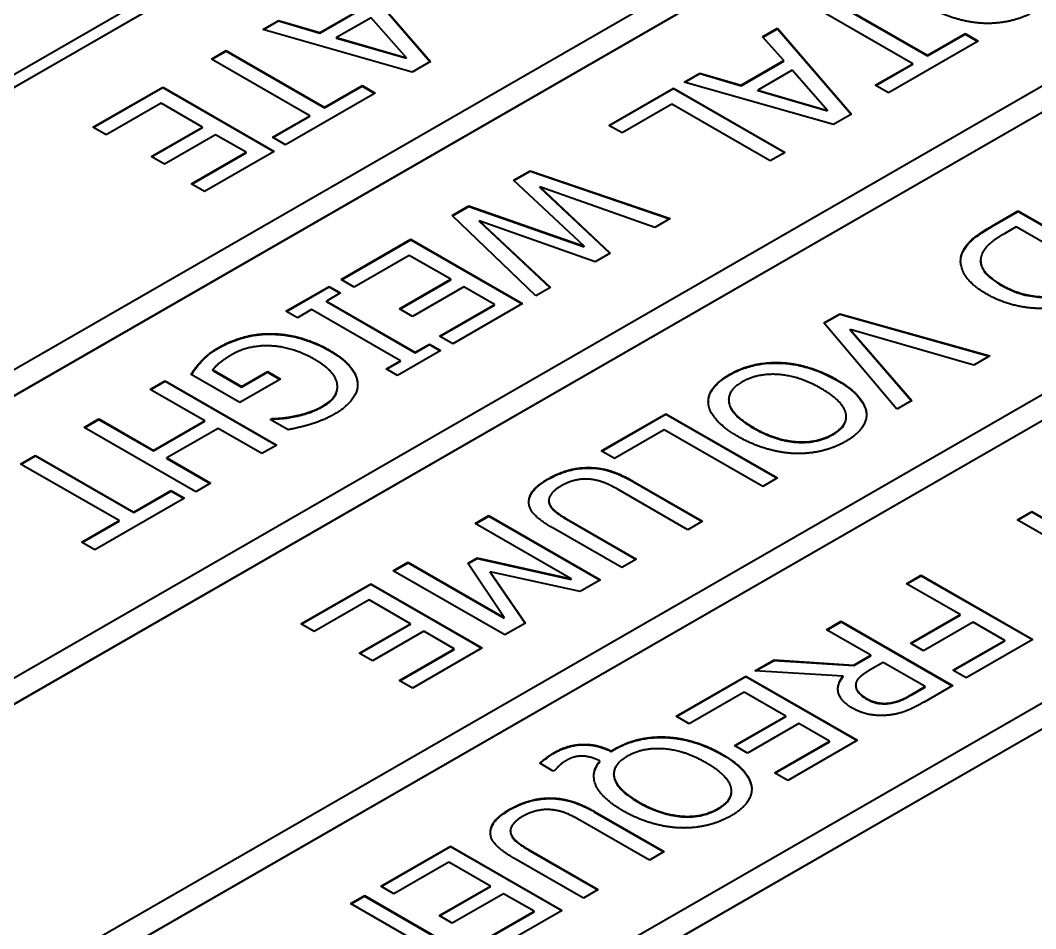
# Model space of a CAD drawing. Header units: millimetres. Extents: x 0 to 1682, y 0 to 1188.
# Drawn here: x 1448.85 to 1455.28, y 1066.37 to 1072.12 of the extents above; entities that cross this region are included whole.
import ezdxf

# ---------------------------------------------------------------- set-up
doc = ezdxf.new("R2010")
doc.units = ezdxf.units.MM
doc.header["$LTSCALE"] = 2
doc.layers.add('가시적인 것(ISO)', color=3, linetype='Continuous', lineweight=40)
doc.layers.add('가시적인 좁은 것(ISO)', color=3, linetype='Continuous', lineweight=35)

msp = doc.modelspace()

# ---------------------------------------------------------------- linework, layer by layer
at = {"layer": '가시적인 것(ISO)'}
for p, q in [((1441.139, 1067.3665), (1453.867, 1074.696)), ((1441.2805, 1067.3665), (1453.867, 1074.6145)), ((1453.867, 1074.6113), (1441.2833, 1067.3648)), ((1455.4226, 1073.7187), (1442.8361, 1066.4706)), ((1442.9775, 1066.3892), (1455.564, 1073.6373)), ((1455.564, 1073.634), (1442.9804, 1066.3876)), ((1457.1197, 1072.7414), (1444.5332, 1065.4934)), ((1444.6746, 1065.4119), (1457.2611, 1072.66)), ((1457.2611, 1072.6567), (1444.6774, 1065.4103)), ((1450.9757, 1072.407), (1451.4444, 1071.8626)), ((1450.9757, 1072.4038), (1451.4425, 1071.8615)), ((1453.9716, 1072.2618), (1454.595, 1071.9028)), ((1453.9716, 1072.2585), (1454.595, 1071.8995)), ((1450.7442, 1072.046), (1451.0141, 1072.2015)), ((1450.7442, 1072.0428), (1451.0141, 1072.1982)), ((1454.501, 1071.8486), (1453.8776, 1072.2077)), ((1451.0685, 1072.1404), (1450.8502, 1072.0147)), ((1451.2926, 1071.886), (1451.0685, 1072.1404)), ((1450.3832, 1072.0658), (1450.4823, 1072.1229)), ((1451.3287, 1071.7959), (1450.3832, 1072.0658)), ((1450.387, 1072.0647), (1450.4823, 1072.1196)), ((1450.4823, 1072.1229), (1450.7442, 1072.046)), ((1450.4823, 1072.1196), (1450.4823, 1072.1229)), ((1450.4823, 1072.1196), (1450.7442, 1072.0428)), ((1453.5498, 1072.0189), (1453.6449, 1072.0737)), ((1453.5517, 1072.0167), (1453.6449, 1072.0704)), ((1453.6449, 1072.0737), (1454.1137, 1071.5292)), ((1453.6449, 1072.0704), (1453.6449, 1072.0737)), ((1453.6449, 1072.0704), (1454.1118, 1071.5281)), ((1450.7442, 1072.0428), (1450.7442, 1072.046)), ((1450.8502, 1072.0114), (1450.8502, 1072.0147)), ((1450.8502, 1072.0147), (1451.2926, 1071.886)), ((1450.8502, 1072.0114), (1451.2926, 1071.8827)), ((1453.6833, 1071.8681), (1453.5498, 1072.0189)), ((1454.595, 1071.9028), (1454.8322, 1072.0394)), ((1454.595, 1071.8995), (1454.8322, 1072.0361)), ((1454.8322, 1072.0394), (1454.9159, 1071.9912)), ((1454.8322, 1072.0361), (1454.8322, 1072.0394)), ((1454.8322, 1072.0361), (1454.9131, 1071.9896)), ((1454.9159, 1071.9912), (1454.3475, 1071.6638)), ((1450.0571, 1071.8781), (1450.1511, 1071.9322)), ((1450.6806, 1071.5191), (1450.0571, 1071.8781)), ((1450.06, 1071.8764), (1450.1511, 1071.9289)), ((1450.1511, 1071.9322), (1450.7746, 1071.5732)), ((1450.1511, 1071.9289), (1450.1511, 1071.9322)), ((1450.1511, 1071.9289), (1450.7746, 1071.5699)), ((1451.2926, 1071.8827), (1451.2926, 1071.886)), ((1454.595, 1071.8995), (1454.595, 1071.9028)), ((1451.4444, 1071.8626), (1451.3287, 1071.7959)), ((1453.4134, 1071.7127), (1453.6833, 1071.8681)), ((1453.4134, 1071.7094), (1453.6833, 1071.8648)), ((1453.7378, 1071.8071), (1453.5194, 1071.6813)), ((1453.6833, 1071.8648), (1453.6833, 1071.8681)), ((1453.9618, 1071.5526), (1453.7378, 1071.8071)), ((1454.2638, 1071.712), (1454.501, 1071.8486)), ((1454.2666, 1071.7104), (1454.501, 1071.8454)), ((1454.501, 1071.8454), (1454.501, 1071.8486)), ((1458.8167, 1071.7642), (1446.2302, 1064.5161)), ((1453.0524, 1071.7325), (1453.1516, 1071.7896)), ((1453.0562, 1071.7314), (1453.1516, 1071.7863)), ((1453.1516, 1071.7896), (1453.4134, 1071.7127)), ((1453.1516, 1071.7863), (1453.1516, 1071.7896)), ((1453.1516, 1071.7863), (1453.4134, 1071.7094)), ((1446.3716, 1064.4347), (1458.9581, 1071.6827)), ((1458.9581, 1071.6795), (1446.3745, 1064.433)), ((1449.3059, 1071.4455), (1449.7483, 1071.7002)), ((1449.3087, 1071.4438), (1449.7483, 1071.6969)), ((1449.7483, 1071.7002), (1450.4554, 1071.293)), ((1449.7483, 1071.6969), (1449.7483, 1071.7002)), ((1449.7483, 1071.6969), (1450.4525, 1071.2914)), ((1450.7746, 1071.5732), (1451.0118, 1071.7098)), ((1450.7746, 1071.5699), (1451.0118, 1071.7065)), ((1451.0118, 1071.7098), (1451.0954, 1071.6616)), ((1451.0118, 1071.7065), (1451.0118, 1071.7098)), ((1451.0118, 1071.7065), (1451.0926, 1071.66)), ((1452.5757, 1071.4579), (1452.9854, 1071.6939)), ((1452.5785, 1071.4563), (1452.9854, 1071.6906)), ((1452.9854, 1071.6939), (1453.6925, 1071.2867)), ((1452.9854, 1071.6906), (1452.9854, 1071.6939)), ((1452.9854, 1071.6906), (1453.6897, 1071.285)), ((1453.9979, 1071.4626), (1453.0524, 1071.7325)), ((1453.4134, 1071.7094), (1453.4134, 1071.7127)), ((1453.5194, 1071.6781), (1453.5194, 1071.6813)), ((1453.5194, 1071.6813), (1453.9618, 1071.5526)), ((1453.5194, 1071.6781), (1453.9618, 1071.5494)), ((1454.3475, 1071.6638), (1454.2638, 1071.712)), ((1451.0954, 1071.6616), (1450.527, 1071.3343)), ((1449.738, 1071.5979), (1449.3896, 1071.3973)), ((1450.0004, 1071.4468), (1449.738, 1071.5979)), ((1450.7746, 1071.5699), (1450.7746, 1071.5732)), ((1452.9751, 1071.5916), (1452.6593, 1071.4098)), ((1453.5985, 1071.2326), (1452.9751, 1071.5916)), ((1453.9618, 1071.5494), (1453.9618, 1071.5526)), ((1450.4434, 1071.3824), (1450.6806, 1071.5191)), ((1450.4462, 1071.3808), (1450.6806, 1071.5158)), ((1450.6806, 1071.5158), (1450.6806, 1071.5191)), ((1454.1137, 1071.5292), (1453.9979, 1071.4626)), ((1449.3896, 1071.3973), (1449.3059, 1071.4455)), ((1449.6755, 1071.2597), (1450.0004, 1071.4468)), ((1449.6783, 1071.2581), (1450.0004, 1071.4435)), ((1450.0004, 1071.4435), (1450.0004, 1071.4468)), ((1452.6593, 1071.4098), (1452.5757, 1071.4579)), ((1450.0841, 1071.3986), (1449.7592, 1071.2115)), ((1450.2778, 1071.2871), (1450.0841, 1071.3986)), ((1450.527, 1071.3343), (1450.4434, 1071.3824)), ((1450.4554, 1071.293), (1450.013, 1071.0383)), ((1449.7592, 1071.2115), (1449.6755, 1071.2597)), ((1449.9294, 1071.0864), (1450.2778, 1071.2871)), ((1449.9322, 1071.0848), (1450.2778, 1071.2838)), ((1450.2778, 1071.2838), (1450.2778, 1071.2871)), ((1453.6925, 1071.2867), (1453.5985, 1071.2326)), ((1451.9723, 1071.1105), (1452.0766, 1071.1705)), ((1451.9744, 1071.1084), (1452.0766, 1071.1673)), ((1452.0766, 1071.1705), (1452.9642, 1070.8673)), ((1452.0766, 1071.1673), (1452.0766, 1071.1705)), ((1452.0766, 1071.1673), (1452.9606, 1070.8652)), ((1452.4192, 1070.6921), (1451.9723, 1071.1105)), ((1450.013, 1071.0383), (1449.9294, 1071.0864)), ((1452.8673, 1070.8115), (1452.139, 1071.0672)), ((1452.139, 1071.0672), (1452.5843, 1070.6485)), ((1452.139, 1071.064), (1452.139, 1071.0672)), ((1452.139, 1071.064), (1452.5821, 1070.6473)), ((1451.5832, 1070.8864), (1451.6886, 1070.9471)), ((1451.5853, 1070.8844), (1451.6886, 1070.9439)), ((1451.6886, 1070.9471), (1452.4192, 1070.6921)), ((1451.6886, 1070.9439), (1451.6886, 1070.9471)), ((1451.6886, 1070.9439), (1452.4192, 1070.6888)), ((1455.0064, 1070.8217), (1455.1692, 1070.9155)), ((1455.0064, 1070.8185), (1455.1692, 1070.9122)), ((1455.1692, 1070.9155), (1455.8763, 1070.5083)), ((1455.1692, 1070.9122), (1455.1692, 1070.9155)), ((1455.1692, 1070.9122), (1455.8734, 1070.5066)), ((1452.1127, 1070.3769), (1451.5832, 1070.8864)), ((1452.4886, 1070.5934), (1451.7534, 1070.8531)), ((1451.7534, 1070.8531), (1452.2049, 1070.4301)), ((1451.7534, 1070.8498), (1451.7534, 1070.8531)), ((1451.7534, 1070.8498), (1452.2028, 1070.4288)), ((1452.9642, 1070.8673), (1452.8673, 1070.8115)), ((1460.5138, 1070.7869), (1447.9273, 1063.5388)), ((1455.1566, 1070.8145), (1455.0849, 1070.7732)), ((1455.7009, 1070.501), (1455.1566, 1070.8145)), ((1450.879, 1070.4809), (1451.3213, 1070.7356)), ((1450.8818, 1070.4792), (1451.3213, 1070.7323)), ((1451.3213, 1070.7356), (1452.0284, 1070.3284)), ((1451.3213, 1070.7323), (1451.3213, 1070.7356)), ((1451.3213, 1070.7323), (1452.0256, 1070.3268)), ((1448.0687, 1063.4574), (1460.6552, 1070.7055)), ((1460.6552, 1070.7022), (1448.0715, 1063.4557)), ((1452.4192, 1070.6888), (1452.4192, 1070.6921)), ((1452.5843, 1070.6485), (1452.4886, 1070.5934)), ((1451.311, 1070.6333), (1450.9626, 1070.4327)), ((1451.5735, 1070.4822), (1451.311, 1070.6333)), ((1454.8127, 1070.6416), (1454.8127, 1070.6449)), ((1454.931, 1070.5977), (1454.931, 1070.601)), ((1450.9626, 1070.4327), (1450.879, 1070.4809)), ((1451.2486, 1070.2951), (1451.5735, 1070.4822)), ((1451.2514, 1070.2935), (1451.5735, 1070.4789)), ((1451.5735, 1070.4789), (1451.5735, 1070.4822)), ((1450.5294, 1070.2796), (1450.8033, 1070.4373)), ((1450.5323, 1070.2779), (1450.8033, 1070.434)), ((1450.8755, 1070.3957), (1450.7856, 1070.3439)), ((1450.8033, 1070.4373), (1450.8755, 1070.3957)), ((1450.8033, 1070.434), (1450.8033, 1070.4373)), ((1450.8033, 1070.434), (1450.8727, 1070.3941)), ((1451.6571, 1070.434), (1451.3322, 1070.2469)), ((1451.8508, 1070.3225), (1451.6571, 1070.434)), ((1452.2049, 1070.4301), (1452.1127, 1070.3769)), ((1450.7856, 1070.3439), (1451.3483, 1070.0199)), ((1450.7856, 1070.3407), (1450.7856, 1070.3439)), ((1450.7856, 1070.3407), (1451.3483, 1070.0166)), ((1452.0284, 1070.3284), (1451.5861, 1070.0737)), ((1450.6016, 1070.238), (1450.5294, 1070.2796)), ((1450.6916, 1070.2898), (1450.6016, 1070.238)), ((1451.2543, 1069.9658), (1450.6916, 1070.2898)), ((1451.3322, 1070.2469), (1451.2486, 1070.2951)), ((1451.5024, 1070.1219), (1451.8508, 1070.3225)), ((1451.5052, 1070.1202), (1451.8508, 1070.3192)), ((1451.8508, 1070.3192), (1451.8508, 1070.3225)), ((1453.9366, 1070.2057), (1454.038, 1070.2641)), ((1454.038, 1070.2641), (1454.9887, 1069.9971)), ((1454.038, 1070.2608), (1454.038, 1070.2641)), ((1454.4002, 1069.6582), (1453.9366, 1070.2057)), ((1453.9385, 1070.2035), (1454.038, 1070.2608)), ((1454.038, 1070.2608), (1454.9848, 1069.9949)), ((1454.8878, 1069.939), (1454.1045, 1070.1644)), ((1454.1045, 1070.1644), (1454.4959, 1069.7133)), ((1454.1045, 1070.1611), (1454.1045, 1070.1644)), ((1454.1045, 1070.1611), (1454.494, 1069.7122)), ((1451.3483, 1070.0199), (1451.4382, 1070.0717)), ((1451.3483, 1070.0166), (1451.4382, 1070.0684)), ((1451.4382, 1070.0717), (1451.5104, 1070.0301)), ((1451.4382, 1070.0684), (1451.4382, 1070.0717)), ((1451.4382, 1070.0684), (1451.5076, 1070.0285)), ((1451.5861, 1070.0737), (1451.5024, 1070.1219)), ((1451.5104, 1070.0301), (1451.2365, 1069.8724)), ((1451.3483, 1070.0166), (1451.3483, 1070.0199)), ((1451.1643, 1069.914), (1451.2543, 1069.9658)), ((1451.1672, 1069.9123), (1451.2543, 1069.9625)), ((1451.2543, 1069.9625), (1451.2543, 1069.9658)), ((1454.9887, 1069.9971), (1454.8878, 1069.939)), ((1450.2378, 1069.7018), (1449.9289, 1069.8796)), ((1450.0653, 1069.908), (1450.2481, 1069.8028)), ((1450.0653, 1069.9048), (1450.0653, 1069.908)), ((1450.0653, 1069.9048), (1450.2481, 1069.7995)), ((1450.2481, 1069.8028), (1450.412, 1069.8971)), ((1450.2481, 1069.7995), (1450.412, 1069.8939)), ((1450.412, 1069.8971), (1450.4945, 1069.8496)), ((1450.412, 1069.8939), (1450.412, 1069.8971)), ((1450.412, 1069.8939), (1450.4916, 1069.848)), ((1451.2365, 1069.8724), (1451.1643, 1069.914)), ((1449.6699, 1069.7846), (1449.7639, 1069.8387)), ((1449.6727, 1069.783), (1449.7639, 1069.8355)), ((1449.7639, 1069.8387), (1450.471, 1069.4315)), ((1449.7639, 1069.8355), (1449.7639, 1069.8387)), ((1449.7639, 1069.8355), (1450.4681, 1069.4299)), ((1450.4945, 1069.8496), (1450.2378, 1069.7018)), ((1450.016, 1069.5853), (1449.6699, 1069.7846)), ((1450.2481, 1069.7995), (1450.2481, 1069.8028)), ((1450.8554, 1069.7975), (1450.8554, 1069.8008)), ((1453.3347, 1069.7161), (1453.3347, 1069.7193)), ((1454.4959, 1069.7133), (1454.4002, 1069.6582)), ((1452.5275, 1069.3942), (1452.9373, 1069.6302)), ((1452.5304, 1069.3926), (1452.9373, 1069.6269)), ((1452.9373, 1069.6302), (1453.6444, 1069.223)), ((1452.9373, 1069.6269), (1452.9373, 1069.6302)), ((1452.9373, 1069.6269), (1453.6415, 1069.2213)), ((1454.2071, 1069.6368), (1454.2071, 1069.6401)), ((1449.2504, 1069.5431), (1449.3444, 1069.5972)), ((1449.2533, 1069.5414), (1449.3444, 1069.5939)), ((1449.3444, 1069.5972), (1449.6905, 1069.3979)), ((1449.3444, 1069.5939), (1449.3444, 1069.5972)), ((1449.3444, 1069.5939), (1449.6905, 1069.3946)), ((1449.6905, 1069.3979), (1450.016, 1069.5853)), ((1449.6905, 1069.3946), (1450.016, 1069.582)), ((1450.016, 1069.582), (1450.016, 1069.5853)), ((1450.4303, 1069.5942), (1450.4383, 1069.5988)), ((1450.5437, 1069.5289), (1450.4303, 1069.5942)), ((1450.4331, 1069.5926), (1450.4383, 1069.5956)), ((1450.4383, 1069.5956), (1450.4383, 1069.5988)), ((1450.5873, 1069.6127), (1450.5873, 1069.616)), ((1454.0795, 1069.6077), (1454.0795, 1069.611)), ((1449.9575, 1069.1359), (1449.2504, 1069.5431)), ((1450.0997, 1069.5371), (1449.7742, 1069.3497)), ((1450.377, 1069.3774), (1450.0997, 1069.5371)), ((1452.9269, 1069.5279), (1452.6112, 1069.3461)), ((1453.5504, 1069.1689), (1452.9269, 1069.5279)), ((1450.471, 1069.4315), (1450.377, 1069.3774)), ((1448.8482, 1069.3114), (1448.9422, 1069.3655)), ((1448.851, 1069.3098), (1448.9422, 1069.3623)), ((1448.9422, 1069.3655), (1449.5656, 1069.0065)), ((1448.9422, 1069.3623), (1448.9422, 1069.3655)), ((1448.9422, 1069.3623), (1449.5656, 1069.0032)), ((1449.6905, 1069.3946), (1449.6905, 1069.3979)), ((1452.6112, 1069.3461), (1452.5275, 1069.3942)), ((1449.4716, 1068.9524), (1448.8482, 1069.3114)), ((1449.7742, 1069.3497), (1450.0515, 1069.19)), ((1449.7742, 1069.3464), (1449.7742, 1069.3497)), ((1449.7742, 1069.3464), (1450.0487, 1069.1884)), ((1450.0515, 1069.19), (1449.9575, 1069.1359)), ((1452.7281, 1069.2035), (1453.1693, 1068.9494)), ((1452.7281, 1069.2002), (1453.1665, 1068.9478)), ((1453.6444, 1069.223), (1453.5504, 1069.1689)), ((1449.5656, 1069.0065), (1449.8028, 1069.1431)), ((1449.5656, 1069.0032), (1449.8028, 1069.1399)), ((1449.8028, 1069.1431), (1449.8865, 1069.095)), ((1449.8028, 1069.1399), (1449.8028, 1069.1431)), ((1449.8028, 1069.1399), (1449.8837, 1069.0933)), ((1453.0753, 1068.8953), (1452.6341, 1069.1494)), ((1449.8865, 1069.095), (1449.3181, 1068.7676)), ((1452.1948, 1069.0775), (1452.1948, 1069.0808)), ((1449.5656, 1069.0032), (1449.5656, 1069.0065)), ((1451.7282, 1068.9339), (1451.8159, 1068.9844)), ((1451.731, 1068.9323), (1451.8159, 1068.9811)), ((1451.8159, 1068.9844), (1452.523, 1068.5772)), ((1451.8159, 1068.9811), (1451.8159, 1068.9844)), ((1451.8159, 1068.9811), (1452.5201, 1068.5756)), ((1455.1626, 1068.9572), (1455.2566, 1069.0113)), ((1455.1655, 1068.9555), (1455.2566, 1069.008)), ((1455.2566, 1069.0113), (1455.5597, 1068.8367)), ((1455.2566, 1069.008), (1455.2566, 1069.0113)), ((1455.2566, 1069.008), (1455.5597, 1068.8334)), ((1449.2344, 1068.8158), (1449.4716, 1068.9524)), ((1449.2372, 1068.8142), (1449.4716, 1068.9491)), ((1449.4716, 1068.9491), (1449.4716, 1068.9524)), ((1452.3373, 1068.5832), (1451.7282, 1068.9339)), ((1452.3081, 1068.9643), (1452.7516, 1068.7089)), ((1452.3081, 1068.961), (1452.7488, 1068.7072)), ((1453.1693, 1068.9494), (1453.0753, 1068.8953)), ((1455.4755, 1068.777), (1455.1626, 1068.9572)), ((1452.6576, 1068.6548), (1452.2164, 1068.9088)), ((1449.3181, 1068.7676), (1449.2344, 1068.8158)), ((1451.2096, 1068.6353), (1451.3036, 1068.6894)), ((1451.2124, 1068.6337), (1451.3036, 1068.6861)), ((1451.3036, 1068.6894), (1451.9127, 1068.3386)), ((1451.3036, 1068.6861), (1451.3036, 1068.6894)), ((1451.3036, 1068.6861), (1451.9127, 1068.3354)), ((1451.6829, 1068.6835), (1451.7402, 1068.7165)), ((1451.9127, 1068.3386), (1451.6829, 1068.6835)), ((1451.6845, 1068.6811), (1451.7402, 1068.7132)), ((1451.7402, 1068.7165), (1452.3373, 1068.5832)), ((1451.7402, 1068.7132), (1451.7402, 1068.7165)), ((1451.7402, 1068.7132), (1452.3373, 1068.5799)), ((1452.7516, 1068.7089), (1452.6576, 1068.6548)), ((1451.9167, 1068.2281), (1451.2096, 1068.6353)), ((1452.3946, 1068.5033), (1451.8244, 1068.6284)), ((1451.8244, 1068.6284), (1452.0474, 1068.3033)), ((1451.8244, 1068.6251), (1451.8244, 1068.6284)), ((1451.8244, 1068.6251), (1452.0457, 1068.3024)), ((1454.4607, 1068.5529), (1454.5547, 1068.607)), ((1454.4635, 1068.5513), (1454.5547, 1068.6038)), ((1454.5547, 1068.607), (1455.2618, 1068.1998)), ((1454.5547, 1068.6038), (1454.5547, 1068.607)), ((1454.5547, 1068.6038), (1455.2589, 1068.1982)), ((1450.624, 1068.298), (1451.0663, 1068.5528)), ((1450.6268, 1068.2964), (1451.0663, 1068.5495)), ((1451.0663, 1068.5528), (1451.7734, 1068.1456)), ((1451.0663, 1068.5495), (1451.0663, 1068.5528)), ((1451.0663, 1068.5495), (1451.7706, 1068.144)), ((1452.3373, 1068.5799), (1452.3373, 1068.5832)), ((1452.523, 1068.5772), (1452.3946, 1068.5033)), ((1454.8011, 1068.3569), (1454.4607, 1068.5529)), ((1451.056, 1068.4505), (1450.7076, 1068.2499)), ((1451.3185, 1068.2994), (1451.056, 1068.4505)), ((1451.9127, 1068.3354), (1451.9127, 1068.3386)), ((1454.4859, 1068.1754), (1454.8011, 1068.3569)), ((1454.4887, 1068.1738), (1454.8011, 1068.3536)), ((1454.8011, 1068.3536), (1454.8011, 1068.3569)), ((1450.7076, 1068.2499), (1450.624, 1068.298)), ((1450.9936, 1068.1123), (1451.3185, 1068.2994)), ((1450.9964, 1068.1106), (1451.3185, 1068.2961)), ((1451.3185, 1068.2961), (1451.3185, 1068.2994)), ((1452.0474, 1068.3033), (1451.9167, 1068.2281)), ((1453.9536, 1068.2609), (1454.0475, 1068.315)), ((1453.9564, 1068.2593), (1454.0475, 1068.3117)), ((1454.0475, 1068.315), (1454.7546, 1067.9078)), ((1454.0475, 1068.3117), (1454.0475, 1068.315)), ((1454.0475, 1068.3117), (1454.7518, 1067.9062)), ((1454.8847, 1068.3087), (1454.5696, 1068.1273)), ((1455.0841, 1068.1939), (1454.8847, 1068.3087)), ((1451.4021, 1068.2512), (1451.0772, 1068.0641)), ((1451.5958, 1068.1397), (1451.4021, 1068.2512)), ((1454.2349, 1068.0989), (1453.9536, 1068.2609)), ((1451.2474, 1067.939), (1451.5958, 1068.1397)), ((1451.7734, 1068.1456), (1451.3311, 1067.8909)), ((1451.5958, 1068.1364), (1451.5958, 1068.1397)), ((1454.5696, 1068.1273), (1454.4859, 1068.1754)), ((1454.7552, 1068.0045), (1455.0841, 1068.1939)), ((1454.7581, 1068.0029), (1455.0841, 1068.1906)), ((1455.2618, 1068.1998), (1454.8389, 1067.9563)), ((1455.0841, 1068.1906), (1455.0841, 1068.1939)), ((1451.0772, 1068.0641), (1450.9936, 1068.1123)), ((1451.2503, 1067.9374), (1451.5958, 1068.1364)), ((1454.1272, 1068.0368), (1454.2349, 1068.0989)), ((1454.1272, 1068.0336), (1454.2349, 1068.0956)), ((1454.2349, 1068.0956), (1454.2349, 1068.0989)), ((1453.5003, 1067.9999), (1453.6224, 1068.0702)), ((1453.5055, 1067.9996), (1453.6224, 1068.0669)), ((1453.6224, 1068.0702), (1454.1272, 1068.0368)), ((1453.6224, 1068.0669), (1453.6224, 1068.0702)), ((1453.6224, 1068.0669), (1454.1272, 1068.0336)), ((1454.1272, 1068.0336), (1454.1272, 1068.0368)), ((1454.3134, 1068.0537), (1454.2309, 1068.0061)), ((1454.5793, 1067.9006), (1454.3134, 1068.0537)), ((1453.0018, 1067.7128), (1453.4441, 1067.9675)), ((1453.0046, 1067.7112), (1453.4441, 1067.9643)), ((1453.4441, 1067.9675), (1454.1513, 1067.5603)), ((1453.4441, 1067.9643), (1453.4441, 1067.9675)), ((1453.4441, 1067.9643), (1454.1484, 1067.5587)), ((1454.0596, 1067.9675), (1453.5003, 1067.9999)), ((1454.0596, 1067.9643), (1454.0596, 1067.9675)), ((1454.8389, 1067.9563), (1454.7552, 1068.0045)), ((1451.3311, 1067.8909), (1451.2474, 1067.939)), ((1454.1397, 1067.9054), (1454.1397, 1067.9087)), ((1454.4859, 1067.8468), (1454.5793, 1067.9006)), ((1454.4859, 1067.8435), (1454.5793, 1067.8973)), ((1454.7546, 1067.9078), (1454.5724, 1067.8029)), ((1454.5793, 1067.8973), (1454.5793, 1067.9006)), ((1453.4338, 1067.8652), (1453.0854, 1067.6646)), ((1453.6963, 1067.7141), (1453.4338, 1067.8652)), ((1453.0854, 1067.6646), (1453.0018, 1067.7128)), ((1453.3714, 1067.527), (1453.6963, 1067.7141)), ((1453.3742, 1067.5254), (1453.6963, 1067.7108)), ((1453.6963, 1067.7108), (1453.6963, 1067.7141)), ((1453.7799, 1067.6659), (1453.455, 1067.4788)), ((1453.9736, 1067.5544), (1453.7799, 1067.6659)), ((1454.1513, 1067.5603), (1453.7089, 1067.3056)), ((1452.5898, 1067.4927), (1452.6115, 1067.5052)), ((1452.5898, 1067.4894), (1452.6115, 1067.502)), ((1453.455, 1067.4788), (1453.3714, 1067.527)), ((1453.6252, 1067.3538), (1453.9736, 1067.5544)), ((1453.6281, 1067.3521), (1453.9736, 1067.5511)), ((1453.9736, 1067.5511), (1453.9736, 1067.5544)), ((1452.5898, 1067.4894), (1452.5898, 1067.4927)), ((1452.2236, 1067.3657), (1452.1382, 1067.4148)), ((1452.2362, 1067.3729), (1452.2236, 1067.3657)), ((1452.5193, 1067.4257), (1452.5193, 1067.429)), ((1452.607, 1067.3438), (1452.607, 1067.3471)), ((1453.7089, 1067.3056), (1453.6252, 1067.3538)), ((1453.3527, 1067.2346), (1453.3527, 1067.2379)), ((1452.4849, 1067.1089), (1452.9261, 1066.8548)), ((1452.8322, 1066.8007), (1452.3909, 1067.0548)), ((1452.4849, 1067.1057), (1452.9233, 1066.8532)), ((1451.9516, 1066.9829), (1451.9516, 1066.9862)), ((1451.1303, 1066.6351), (1451.5727, 1066.8898)), ((1451.1331, 1066.6334), (1451.5727, 1066.8866)), ((1451.5727, 1066.8898), (1452.2798, 1066.4826)), ((1451.5727, 1066.8866), (1451.5727, 1066.8898)), ((1451.5727, 1066.8866), (1452.2769, 1066.481)), ((1452.0649, 1066.8697), (1452.5084, 1066.6143)), ((1452.0649, 1066.8664), (1452.5056, 1066.6127)), ((1452.9261, 1066.8548), (1452.8322, 1066.8007)), ((1451.5623, 1066.7875), (1451.214, 1066.5869)), ((1451.8248, 1066.6364), (1451.5623, 1066.7875)), ((1452.4144, 1066.5602), (1451.9732, 1066.8143)), ((1451.214, 1066.5869), (1451.1303, 1066.6351)), ((1451.4999, 1066.4493), (1451.8248, 1066.6364)), ((1451.5027, 1066.4477), (1451.8248, 1066.6331)), ((1451.8248, 1066.6331), (1451.8248, 1066.6364)), ((1452.5084, 1066.6143), (1452.4144, 1066.5602)), ((1450.9395, 1066.5252), (1451.0271, 1066.5757)), ((1450.9423, 1066.5236), (1451.0271, 1066.5724)), ((1451.0271, 1066.5757), (1451.7343, 1066.1685)), ((1451.0271, 1066.5724), (1451.0271, 1066.5757)), ((1451.0271, 1066.5724), (1451.7314, 1066.1669)), ((1451.9085, 1066.5882), (1451.5835, 1066.4011)), ((1452.1021, 1066.4767), (1451.9085, 1066.5882)), ((1451.5492, 1066.1741), (1450.9395, 1066.5252)), ((1451.7537, 1066.2761), (1452.1021, 1066.4767)), ((1451.7566, 1066.2744), (1452.1021, 1066.4734)), ((1452.2798, 1066.4826), (1451.8374, 1066.2279)), ((1452.1021, 1066.4734), (1452.1021, 1066.4767)), ((1451.5835, 1066.4011), (1451.4999, 1066.4493))]:
    msp.add_line(p, q, dxfattribs=at)
for points, degree in [([(1454.9508, 1072.1044), (1454.8637, 1072.1083), (1454.6815, 1072.1618), (1454.5933, 1072.2126)], 2), ([(1455.2746, 1072.1806), (1455.2024, 1072.139), (1455.0362, 1072.1014), (1454.9508, 1072.1044)], 2), ([(1454.8127, 1070.6449), (1454.8328, 1070.6954), (1454.9205, 1070.7722), (1455.0064, 1070.8217)], 2), ([(1455.0849, 1070.7732), (1455.0225, 1070.7373), (1454.948, 1070.6713), (1454.9365, 1070.6337)], 2), ([(1454.9646, 1070.3911), (1454.8678, 1070.4469), (1454.7904, 1070.5818), (1454.8127, 1070.6449)], 2), ([(1454.8046, 1070.5965), (1454.8048, 1070.6115), (1454.8074, 1070.6266), (1454.8127, 1070.6416)], 3), ([(1454.9365, 1070.6337), (1454.9205, 1070.5861), (1454.9812, 1070.4944), (1455.0637, 1070.4469)], 2), ([(1455.4058, 1070.302), (1455.2924, 1070.2888), (1455.0677, 1070.3317), (1454.9646, 1070.3911)], 2), ([(1455.0637, 1070.4469), (1455.1451, 1070.4), (1455.3141, 1070.3647), (1455.4001, 1070.3766)], 2), ([(1450.1031, 1070.0499), (1450.1782, 1070.0931), (1450.3483, 1070.1384), (1450.4395, 1070.1374)], 2), ([(1450.4395, 1070.1374), (1450.5311, 1070.136), (1450.7174, 1070.0836), (1450.8073, 1070.0318)], 2), ([(1449.9931, 1069.9628), (1450.0177, 1069.9889), (1450.0636, 1070.0271), (1450.1031, 1070.0499)], 2), ([(1450.1879, 1070.005), (1450.1484, 1069.9823), (1450.0807, 1069.9301), (1450.0653, 1069.908)], 2), ([(1450.4332, 1070.0598), (1450.3661, 1070.0634), (1450.2418, 1070.0361), (1450.1879, 1070.005)], 2), ([(1450.7122, 1069.9737), (1450.6412, 1070.0146), (1450.5013, 1070.0568), (1450.4332, 1070.0598)], 2), ([(1450.8073, 1070.0318), (1450.8927, 1069.9826), (1450.9798, 1069.877), (1450.9833, 1069.8235)], 2), ([(1449.9289, 1069.8796), (1449.9386, 1069.8945), (1449.9747, 1069.9437), (1449.9931, 1069.9628)], 2), ([(1450.7655, 1069.6803), (1450.8675, 1069.7391), (1450.84, 1069.9001), (1450.7122, 1069.9737)], 2), ([(1453.3384, 1069.8783), (1453.41, 1069.9196), (1453.5733, 1069.9575), (1453.6627, 1069.9542)], 2), ([(1453.6627, 1069.9542), (1453.7504, 1069.9506), (1453.932, 1069.8961), (1454.0191, 1069.846)], 2), ([(1453.2066, 1069.6916), (1453.2008, 1069.745), (1453.269, 1069.8384), (1453.3384, 1069.8783)], 2), ([(1453.9211, 1069.7896), (1453.7819, 1069.8697), (1453.5171, 1069.8876), (1453.4192, 1069.8311)], 2), ([(1450.9833, 1069.8235), (1450.9867, 1069.7721), (1450.9111, 1069.6704), (1450.836, 1069.6272)], 2), ([(1450.9833, 1069.8203), (1450.9834, 1069.818), (1450.9835, 1069.8156), (1450.9835, 1069.8133)], 3), ([(1453.4192, 1069.8311), (1453.3212, 1069.7747), (1453.3527, 1069.6226), (1453.4919, 1069.5424)], 2), ([(1454.0191, 1069.846), (1454.1079, 1069.7948), (1454.199, 1069.6916), (1454.2071, 1069.6401)], 2), ([(1454.077, 1069.6332), (1454.069, 1069.6701), (1453.9899, 1069.75), (1453.9211, 1069.7896)], 2), ([(1453.3939, 1069.486), (1453.308, 1069.5355), (1453.2123, 1069.6407), (1453.2066, 1069.6916)], 2), ([(1450.5873, 1069.616), (1450.6303, 1069.6242), (1450.7231, 1069.6559), (1450.7655, 1069.6803)], 2), ([(1450.836, 1069.6272), (1450.7999, 1069.6064), (1450.7242, 1069.5747), (1450.6853, 1069.5629)], 2), ([(1453.9933, 1069.5005), (1454.0443, 1069.5299), (1454.0856, 1069.5945), (1454.077, 1069.6332)], 2), ([(1454.2071, 1069.6401), (1454.2128, 1069.5893), (1454.1463, 1069.4949), (1454.0753, 1069.454)], 2), ([(1454.2071, 1069.6368), (1454.2076, 1069.6324), (1454.2078, 1069.628), (1454.2079, 1069.6236)], 3), ([(1450.4383, 1069.5988), (1450.4715, 1069.6002), (1450.5369, 1069.6054), (1450.5873, 1069.616)], 2), ([(1450.6853, 1069.5629), (1450.6543, 1069.553), (1450.5707, 1069.5338), (1450.5437, 1069.5289)], 2), ([(1453.4919, 1069.5424), (1453.5618, 1069.5021), (1453.7005, 1069.4573), (1453.7635, 1069.4527)], 2), ([(1453.7635, 1069.4527), (1453.8283, 1069.4477), (1453.944, 1069.4721), (1453.9933, 1069.5005)], 2), ([(1453.7515, 1069.3777), (1453.6644, 1069.3817), (1453.4822, 1069.4352), (1453.3939, 1069.486)], 2), ([(1454.0753, 1069.454), (1454.0031, 1069.4124), (1453.8369, 1069.3748), (1453.7515, 1069.3777)], 2), ([(1452.1918, 1069.218), (1452.2542, 1069.254), (1452.3797, 1069.2887), (1452.445, 1069.2887)], 2), ([(1452.445, 1069.2887), (1452.5189, 1069.289), (1452.6525, 1069.2471), (1452.7281, 1069.2035)], 2), ([(1452.0686, 1069.0719), (1452.0691, 1069.1105), (1452.1264, 1069.1804), (1452.1918, 1069.218)], 2), ([(1452.272, 1069.1718), (1452.2279, 1069.1464), (1452.1883, 1069.09), (1452.1981, 1069.0626)], 2), ([(1452.4611, 1069.2141), (1452.4135, 1069.2197), (1452.319, 1069.1989), (1452.272, 1069.1718)], 2), ([(1452.6341, 1069.1494), (1452.5848, 1069.1778), (1452.5058, 1069.2088), (1452.4611, 1069.2141)], 2), ([(1452.2164, 1068.9088), (1452.1425, 1068.9514), (1452.0668, 1069.0293), (1452.0686, 1069.0719)], 2), ([(1452.0685, 1069.0665), (1452.0685, 1069.0672), (1452.0685, 1069.0679), (1452.0686, 1069.0686)], 3), ([(1452.1948, 1069.0775), (1452.1948, 1069.0715), (1452.1959, 1069.0654), (1452.1981, 1069.0593)], 3), ([(1452.1981, 1069.0626), (1452.2072, 1069.0369), (1452.2605, 1068.9917), (1452.3081, 1068.9643)], 2), ([(1454.1203, 1067.7636), (1454.043, 1067.8082), (1454.0172, 1067.9141), (1454.0596, 1067.9675)], 2), ([(1454.2309, 1068.0061), (1454.1902, 1067.9827), (1454.1398, 1067.9372), (1454.1398, 1067.9114)], 2), ([(1454.1398, 1067.9114), (1454.1386, 1067.8883), (1454.1742, 1067.8454), (1454.2108, 1067.8243)], 2), ([(1454.2108, 1067.8243), (1454.2418, 1067.8065), (1454.3111, 1067.7917), (1454.3495, 1067.796)], 2), ([(1454.3495, 1067.796), (1454.3828, 1067.7999), (1454.4469, 1067.8243), (1454.4859, 1067.8468)], 2), ([(1454.3552, 1067.7207), (1454.2939, 1067.7131), (1454.1759, 1067.7316), (1454.1203, 1067.7636)], 2), ([(1454.5724, 1067.8029), (1454.5117, 1067.7679), (1454.4166, 1067.7283), (1454.3552, 1067.7207)], 2), ([(1452.6115, 1067.5052), (1452.6832, 1067.5465), (1452.8471, 1067.5848), (1452.9359, 1067.5811)], 2), ([(1452.9359, 1067.5811), (1453.0235, 1067.5775), (1453.2046, 1067.5234), (1453.2917, 1067.4732)], 2), ([(1452.2351, 1067.4858), (1452.3147, 1067.5316), (1452.5027, 1067.5376), (1452.5898, 1067.4927)], 2), ([(1453.1937, 1067.4168), (1453.0545, 1067.497), (1452.7892, 1067.5151), (1452.6912, 1067.4587)], 2), ([(1452.1382, 1067.4148), (1452.1577, 1067.4333), (1452.207, 1067.4696), (1452.2351, 1067.4858)], 2), ([(1452.4116, 1067.46), (1452.3835, 1067.461), (1452.3336, 1067.4482), (1452.3015, 1067.4297)], 2), ([(1452.5193, 1067.429), (1452.4906, 1067.4429), (1452.4345, 1067.4594), (1452.4116, 1067.46)], 2), ([(1452.6912, 1067.4587), (1452.5932, 1067.4023), (1452.6253, 1067.2498), (1452.7645, 1067.1696)], 2), ([(1453.2917, 1067.4732), (1453.3811, 1067.4218), (1453.4722, 1067.3185), (1453.4797, 1067.2673)], 2), ([(1452.3015, 1067.4297), (1452.2826, 1067.4188), (1452.2431, 1067.3822), (1452.2362, 1067.3729)], 2), ([(1452.6666, 1067.1132), (1452.529, 1067.1924), (1452.4574, 1067.3571), (1452.5193, 1067.429)], 2), ([(1453.3502, 1067.2601), (1453.3421, 1067.297), (1453.2625, 1067.3772), (1453.1937, 1067.4168)], 2), ([(1453.2665, 1067.1274), (1453.3175, 1067.1568), (1453.3588, 1067.2215), (1453.3502, 1067.2601)], 2), ([(1453.4797, 1067.2673), (1453.486, 1067.2162), (1453.4195, 1067.1218), (1453.3485, 1067.0809)], 2), ([(1453.4797, 1067.2641), (1453.4803, 1067.2592), (1453.4806, 1067.2543), (1453.4807, 1067.2495)], 3), ([(1451.9486, 1067.1235), (1452.011, 1067.1594), (1452.1365, 1067.1941), (1452.2018, 1067.1941)], 2), ([(1452.2018, 1067.1941), (1452.2758, 1067.1944), (1452.4093, 1067.1525), (1452.4849, 1067.1089)], 2), ([(1451.8254, 1066.9773), (1451.8259, 1067.0159), (1451.8832, 1067.0858), (1451.9486, 1067.1235)], 2), ([(1452.2179, 1067.1195), (1452.1703, 1067.1251), (1452.0758, 1067.1043), (1452.0288, 1067.0773)], 2), ([(1452.3909, 1067.0548), (1452.3417, 1067.0832), (1452.2626, 1067.1142), (1452.2179, 1067.1195)], 2), ([(1453.0241, 1067.005), (1452.9376, 1067.0086), (1452.7548, 1067.0624), (1452.6666, 1067.1132)], 2), ([(1452.7645, 1067.1696), (1452.835, 1067.1291), (1452.9737, 1067.0842), (1453.0367, 1067.0796)], 2), ([(1453.0367, 1067.0796), (1453.1015, 1067.0746), (1453.2172, 1067.099), (1453.2665, 1067.1274)], 2), ([(1452.0288, 1067.0773), (1451.9847, 1067.0518), (1451.9451, 1066.9954), (1451.9549, 1066.968)], 2), ([(1453.3485, 1067.0809), (1453.2762, 1067.0393), (1453.1101, 1067.0017), (1453.0241, 1067.005)], 2), ([(1451.9516, 1066.9829), (1451.9516, 1066.9769), (1451.9527, 1066.9708), (1451.9549, 1066.9648)], 3), ([(1451.9732, 1066.8143), (1451.8993, 1066.8568), (1451.8236, 1066.9347), (1451.8254, 1066.9773)], 2), ([(1451.8253, 1066.9719), (1451.8253, 1066.9726), (1451.8253, 1066.9733), (1451.8254, 1066.974)], 3), ([(1451.9549, 1066.968), (1451.964, 1066.9423), (1452.0173, 1066.8971), (1452.0649, 1066.8697)], 2)]:
    msp.add_open_spline(points, degree=degree, dxfattribs=at)
for points, knots in [([(1454.8127, 1070.6416), (1454.8313, 1070.6883), (1454.8609, 1070.7167), (1454.9116, 1070.7612), (1454.9617, 1070.7927), (1455.0064, 1070.8185)], [-0.06880073, -0.06880073, -0.06880073, -0.06880073, -0.04741805, -0.04741805, 0, 0, 0, 0]), ([(1454.931, 1070.5977), (1454.931, 1070.592), (1454.9315, 1070.5862), (1454.9364, 1070.5595), (1454.9465, 1070.5427), (1454.9786, 1070.4986), (1455.02, 1070.4688), (1455.0637, 1070.4436)], [-0.06639408, -0.06639408, -0.06639408, -0.06639408, -0.0620903, -0.0620903, -0.04638943, -0.04638943, 0, 0, 0, 0]), ([(1455.0637, 1070.4436), (1455.0967, 1070.4246), (1455.1336, 1070.4072), (1455.2089, 1070.3826), (1455.2461, 1070.3743), (1455.324, 1070.3671), (1455.3622, 1070.3681), (1455.4001, 1070.3733)], [-0.09412968, -0.09412968, -0.09412968, -0.09412968, -0.0591507, -0.0591507, -0.029243, -0.029243, 0, 0, 0, 0]), ([(1450.1031, 1070.0466), (1450.1302, 1070.0623), (1450.1595, 1070.0766), (1450.2207, 1070.1005), (1450.2526, 1070.1105), (1450.3351, 1070.1292), (1450.3863, 1070.1347), (1450.4395, 1070.1341)], [-0.0951454, -0.0951454, -0.0951454, -0.0951454, -0.0664999, -0.0664999, -0.03983799, -0.03983799, 0, 0, 0, 0]), ([(1450.4395, 1070.1341), (1450.4706, 1070.1336), (1450.5013, 1070.131), (1450.5686, 1070.121), (1450.6004, 1070.1133), (1450.6925, 1070.0873), (1450.7537, 1070.0594), (1450.8073, 1070.0285)], [-0.09310878, -0.09310878, -0.09310878, -0.09310878, -0.07687464, -0.07687464, -0.05694028, -0.05694028, 0, 0, 0, 0]), ([(1449.9931, 1069.9595), (1450.0077, 1069.975), (1450.0233, 1069.9902), (1450.0583, 1070.0195), (1450.0812, 1070.034), (1450.1031, 1070.0466)], [-0.04611182, -0.04611182, -0.04611182, -0.04611182, -0.02323585, -0.02323585, 0, 0, 0, 0]), ([(1450.8073, 1070.0285), (1450.8842, 1069.9843), (1450.9226, 1069.9453), (1450.9674, 1069.8855), (1450.9811, 1069.8536), (1450.9833, 1069.8203)], [-0.08477293, -0.08477293, -0.08477293, -0.08477293, -0.04339478, -0.04339478, 0, 0, 0, 0]), ([(1449.9305, 1069.8787), (1449.9404, 1069.8936), (1449.9541, 1069.9123), (1449.9675, 1069.9305), (1449.9797, 1069.9455), (1449.9931, 1069.9595)], [-0.02580249, -0.02580249, -0.02580249, -0.02580249, -0.02082006, -0.02082006, 0, 0, 0, 0]), ([(1453.3384, 1069.8751), (1453.3637, 1069.8897), (1453.3913, 1069.9029), (1453.4495, 1069.9246), (1453.4791, 1069.9331), (1453.56, 1069.9492), (1453.6107, 1069.9529), (1453.6627, 1069.951)], [-0.09093446, -0.09093446, -0.09093446, -0.09093446, -0.06411402, -0.06411402, -0.03908731, -0.03908731, 0, 0, 0, 0]), ([(1453.6627, 1069.951), (1453.6928, 1069.9497), (1453.7223, 1069.9464), (1453.7824, 1069.936), (1453.8124, 1069.9287), (1453.9072, 1069.9003), (1453.9665, 1069.873), (1454.0191, 1069.8427)], [-0.1025481, -0.1025481, -0.1025481, -0.1025481, -0.0800779, -0.0800779, -0.0557712, -0.0557712, 0, 0, 0, 0]), ([(1453.2058, 1069.7052), (1453.2059, 1069.7168), (1453.2075, 1069.7285), (1453.2171, 1069.7622), (1453.2279, 1069.7788), (1453.2589, 1069.8212), (1453.2947, 1069.8499), (1453.3384, 1069.8751)], [-0.06695229, -0.06695229, -0.06695229, -0.06695229, -0.05988371, -0.05988371, -0.04632861, -0.04632861, 0, 0, 0, 0]), ([(1454.0191, 1069.8427), (1454.1009, 1069.7956), (1454.1389, 1069.7576), (1454.1847, 1069.7028), (1454.2018, 1069.6705), (1454.2071, 1069.6368)], [-0.07927906, -0.07927906, -0.07927906, -0.07927906, -0.04411855, -0.04411855, 0, 0, 0, 0]), ([(1450.7655, 1069.6771), (1450.7809, 1069.6859), (1450.7949, 1069.6955), (1450.8185, 1069.7156), (1450.8281, 1069.726), (1450.8492, 1069.7564), (1450.8554, 1069.7766), (1450.8554, 1069.7975)], [-0.19072632, -0.19072632, -0.19072632, -0.19072632, -0.16422794, -0.16422794, -0.13916, -0.13916, -0.09483223, -0.09483223, -0.09483223, -0.09483223]), ([(1453.3347, 1069.7161), (1453.3347, 1069.7133), (1453.3349, 1069.7106), (1453.3375, 1069.6801), (1453.3512, 1069.6558), (1453.3975, 1069.5996), (1453.4434, 1069.5671), (1453.4919, 1069.5391)], [-0.08380434, -0.08380434, -0.08380434, -0.08380434, -0.08085681, -0.08085681, -0.05145574, -0.05145574, 0, 0, 0, 0]), ([(1450.5873, 1069.6127), (1450.6248, 1069.6199), (1450.6579, 1069.6304), (1450.7092, 1069.6479), (1450.7387, 1069.6617), (1450.7655, 1069.6771)], [-0.04479022, -0.04479022, -0.04479022, -0.04479022, -0.02837861, -0.02837861, 0, 0, 0, 0]), ([(1450.4383, 1069.5956), (1450.4603, 1069.5964), (1450.4823, 1069.5978), (1450.5294, 1069.6016), (1450.5594, 1069.6069), (1450.5873, 1069.6127)], [-0.0416334, -0.0416334, -0.0416334, -0.0416334, -0.02229884, -0.02229884, 0, 0, 0, 0]), ([(1453.9933, 1069.4972), (1454.0119, 1069.5079), (1454.0288, 1069.5197), (1454.0587, 1069.5477), (1454.0667, 1069.5607), (1454.0769, 1069.5825), (1454.0795, 1069.5951), (1454.0795, 1069.6077)], [-0.05013354, -0.05013354, -0.05013354, -0.05013354, -0.03915095, -0.03915095, -0.02635267, -0.02635267, -0.00970864, -0.00970864, -0.00970864, -0.00970864]), ([(1453.4919, 1069.5391), (1453.5501, 1069.5057), (1453.6039, 1069.4837), (1453.6891, 1069.4595), (1453.7257, 1069.4522), (1453.7635, 1069.4494)], [-0.07129885, -0.07129885, -0.07129885, -0.07129885, -0.02860009, -0.02860009, 0, 0, 0, 0]), ([(1453.7635, 1069.4494), (1453.7863, 1069.4476), (1453.8092, 1069.4474), (1453.8542, 1069.4507), (1453.8756, 1069.454), (1453.9331, 1069.4677), (1453.9652, 1069.481), (1453.9933, 1069.4972)], [-0.06392344, -0.06392344, -0.06392344, -0.06392344, -0.04668159, -0.04668159, -0.0298476, -0.0298476, 0, 0, 0, 0]), ([(1452.1918, 1069.2148), (1452.214, 1069.2276), (1452.2381, 1069.2397), (1452.2867, 1069.2592), (1452.3106, 1069.267), (1452.3713, 1069.2811), (1452.4074, 1069.2854), (1452.445, 1069.2854)], [-0.07265851, -0.07265851, -0.07265851, -0.07265851, -0.04900249, -0.04900249, -0.02818557, -0.02818557, 0, 0, 0, 0]), ([(1452.445, 1069.2854), (1452.4694, 1069.2855), (1452.4935, 1069.2839), (1452.5491, 1069.2757), (1452.573, 1069.2687), (1452.6374, 1069.2485), (1452.6866, 1069.2241), (1452.7281, 1069.2002)], [-0.06277013, -0.06277013, -0.06277013, -0.06277013, -0.05478899, -0.05478899, -0.04400046, -0.04400046, 0, 0, 0, 0]), ([(1452.0686, 1069.0686), (1452.0687, 1069.0813), (1452.0712, 1069.0939), (1452.0823, 1069.1218), (1452.091, 1069.1339), (1452.1198, 1069.169), (1452.1554, 1069.1938), (1452.1918, 1069.2148)], [-0.06002364, -0.06002364, -0.06002364, -0.06002364, -0.05048049, -0.05048049, -0.03855798, -0.03855798, 0, 0, 0, 0]), ([(1452.1981, 1069.0593), (1452.2066, 1069.0352), (1452.2248, 1069.0187), (1452.2546, 1068.9934), (1452.2821, 1068.976), (1452.3081, 1068.961)], [-0.03963328, -0.03963328, -0.03963328, -0.03963328, -0.02752855, -0.02752855, 0, 0, 0, 0]), ([(1454.0271, 1067.8842), (1454.0271, 1067.8858), (1454.0272, 1067.8874), (1454.0289, 1067.9152), (1454.0406, 1067.9404), (1454.0596, 1067.9643)], [-0.03625473, -0.03625473, -0.03625473, -0.03625473, -0.03422864, -0.03422864, 0, 0, 0, 0]), ([(1454.1397, 1067.9054), (1454.1397, 1067.8987), (1454.1409, 1067.8921), (1454.1462, 1067.8779), (1454.1506, 1067.8706), (1454.1658, 1067.8523), (1454.1816, 1067.8379), (1454.2108, 1067.8211)], [-0.06689711, -0.06689711, -0.06689711, -0.06689711, -0.05025397, -0.05025397, -0.03103761, -0.03103761, 0, 0, 0, 0]), ([(1454.2108, 1067.8211), (1454.2231, 1067.814), (1454.2367, 1067.8076), (1454.2644, 1067.7983), (1454.2791, 1067.7946), (1454.3136, 1067.7905), (1454.3316, 1067.7907), (1454.3495, 1067.7927)], [-0.04140128, -0.04140128, -0.04140128, -0.04140128, -0.02640117, -0.02640117, -0.01371049, -0.01371049, 0, 0, 0, 0]), ([(1454.3495, 1067.7927), (1454.373, 1067.7955), (1454.3948, 1067.8012), (1454.4293, 1067.8143), (1454.4521, 1067.824), (1454.4859, 1067.8435)], [-0.08567867, -0.08567867, -0.08567867, -0.08567867, -0.03584693, -0.03584693, 0, 0, 0, 0]), ([(1452.6115, 1067.502), (1452.6373, 1067.5168), (1452.6654, 1067.5303), (1452.7247, 1067.5522), (1452.7551, 1067.5608), (1452.8355, 1067.5764), (1452.8851, 1067.5799), (1452.9359, 1067.5779)], [-0.09081295, -0.09081295, -0.09081295, -0.09081295, -0.06362442, -0.06362442, -0.03821351, -0.03821351, 0, 0, 0, 0]), ([(1452.9359, 1067.5779), (1452.9659, 1067.5766), (1452.9954, 1067.5733), (1453.0597, 1067.5623), (1453.0904, 1067.5542), (1453.18, 1067.5275), (1453.2393, 1067.5002), (1453.2917, 1067.47)], [-0.09187156, -0.09187156, -0.09187156, -0.09187156, -0.0756208, -0.0756208, -0.05564972, -0.05564972, 0, 0, 0, 0]), ([(1452.2351, 1067.4825), (1452.2627, 1067.4984), (1452.2943, 1067.512), (1452.3627, 1067.5287), (1452.3906, 1067.5309), (1452.4394, 1067.5321), (1452.4672, 1067.5295), (1452.5297, 1067.5163), (1452.5616, 1067.5039), (1452.5898, 1067.4894)], [-0.08174987, -0.08174987, -0.08174987, -0.08174987, -0.06498363, -0.06498363, -0.04986956, -0.04986956, -0.02836084, -0.02836084, 0, 0, 0, 0]), ([(1452.1404, 1067.4136), (1452.1551, 1067.4273), (1452.1702, 1067.4392), (1452.1987, 1067.4602), (1452.2163, 1067.4717), (1452.2351, 1067.4825)], [-0.03472117, -0.03472117, -0.03472117, -0.03472117, -0.01992793, -0.01992793, 0, 0, 0, 0]), ([(1453.2917, 1067.47), (1453.3746, 1067.4222), (1453.4131, 1067.3837), (1453.4585, 1067.3283), (1453.4749, 1067.2969), (1453.4797, 1067.2641)], [-0.07972129, -0.07972129, -0.07972129, -0.07972129, -0.04294628, -0.04294628, 0, 0, 0, 0]), ([(1452.4801, 1067.3321), (1452.4802, 1067.3361), (1452.4804, 1067.3401), (1452.484, 1067.3729), (1452.4972, 1067.4), (1452.5193, 1067.4257)], [-0.04275368, -0.04275368, -0.04275368, -0.04275368, -0.03738034, -0.03738034, 0, 0, 0, 0]), ([(1452.607, 1067.3438), (1452.607, 1067.3411), (1452.6071, 1067.3384), (1452.6098, 1067.3068), (1452.6245, 1067.2822), (1452.6698, 1067.2271), (1452.7159, 1067.1944), (1452.7645, 1067.1664)], [-0.08195992, -0.08195992, -0.08195992, -0.08195992, -0.07931555, -0.07931555, -0.05162089, -0.05162089, 0, 0, 0, 0]), ([(1451.9486, 1067.1202), (1451.9708, 1067.133), (1451.995, 1067.1451), (1452.0435, 1067.1646), (1452.0675, 1067.1724), (1452.1281, 1067.1865), (1452.1643, 1067.1908), (1452.2018, 1067.1908)], [-0.07265851, -0.07265851, -0.07265851, -0.07265851, -0.04900249, -0.04900249, -0.02818557, -0.02818557, 0, 0, 0, 0]), ([(1452.2018, 1067.1908), (1452.2263, 1067.1909), (1452.2503, 1067.1893), (1452.3059, 1067.1811), (1452.3298, 1067.1742), (1452.3942, 1067.1539), (1452.4434, 1067.1296), (1452.4849, 1067.1057)], [-0.06277013, -0.06277013, -0.06277013, -0.06277013, -0.05478899, -0.05478899, -0.04400046, -0.04400046, 0, 0, 0, 0]), ([(1453.2665, 1067.1241), (1453.2851, 1067.1349), (1453.302, 1067.1466), (1453.3319, 1067.1746), (1453.3399, 1067.1876), (1453.3501, 1067.2094), (1453.3527, 1067.222), (1453.3527, 1067.2346)], [-0.05013354, -0.05013354, -0.05013354, -0.05013354, -0.03915095, -0.03915095, -0.02635267, -0.02635267, -0.00970864, -0.00970864, -0.00970864, -0.00970864]), ([(1451.8254, 1066.974), (1451.8256, 1066.9867), (1451.828, 1066.9993), (1451.8391, 1067.0272), (1451.8478, 1067.0393), (1451.8766, 1067.0744), (1451.9122, 1067.0992), (1451.9486, 1067.1202)], [-0.06002364, -0.06002364, -0.06002364, -0.06002364, -0.05048049, -0.05048049, -0.03855798, -0.03855798, 0, 0, 0, 0]), ([(1452.7645, 1067.1664), (1452.8249, 1067.1316), (1452.8789, 1067.1101), (1452.9623, 1067.0864), (1452.9989, 1067.0791), (1453.0367, 1067.0763)], [-0.06971945, -0.06971945, -0.06971945, -0.06971945, -0.02860009, -0.02860009, 0, 0, 0, 0]), ([(1453.0367, 1067.0763), (1453.0595, 1067.0746), (1453.0824, 1067.0743), (1453.1274, 1067.0776), (1453.1487, 1067.0809), (1453.2063, 1067.0946), (1453.2384, 1067.1079), (1453.2665, 1067.1241)], [-0.06392344, -0.06392344, -0.06392344, -0.06392344, -0.04668159, -0.04668159, -0.0298476, -0.0298476, 0, 0, 0, 0]), ([(1451.9549, 1066.9648), (1451.9635, 1066.9406), (1451.9816, 1066.9241), (1452.0114, 1066.8989), (1452.0389, 1066.8814), (1452.0649, 1066.8664)], [-0.03963328, -0.03963328, -0.03963328, -0.03963328, -0.02752855, -0.02752855, 0, 0, 0, 0])]:
    msp.add_open_spline(points, degree=3, knots=knots, dxfattribs=at)
at = {"layer": '가시적인 좁은 것(ISO)'}
for p, q in [((1455.0064, 1070.8185), (1455.0064, 1070.8217)), ((1455.0637, 1070.4436), (1455.0637, 1070.4469)), ((1450.4395, 1070.1341), (1450.4395, 1070.1374)), ((1450.1031, 1070.0466), (1450.1031, 1070.0499)), ((1450.8073, 1070.0285), (1450.8073, 1070.0318)), ((1449.9931, 1069.9595), (1449.9931, 1069.9628)), ((1453.6627, 1069.951), (1453.6627, 1069.9542)), ((1453.3384, 1069.8751), (1453.3384, 1069.8783)), ((1450.9833, 1069.8203), (1450.9833, 1069.8235)), ((1454.0191, 1069.8427), (1454.0191, 1069.846)), ((1450.7655, 1069.6771), (1450.7655, 1069.6803)), ((1453.4919, 1069.5391), (1453.4919, 1069.5424)), ((1453.9933, 1069.4972), (1453.9933, 1069.5005)), ((1453.7635, 1069.4494), (1453.7635, 1069.4527)), ((1452.445, 1069.2854), (1452.445, 1069.2887)), ((1452.1918, 1069.2148), (1452.1918, 1069.218)), ((1452.7281, 1069.2002), (1452.7281, 1069.2035)), ((1452.0686, 1069.0686), (1452.0686, 1069.0719)), ((1452.1981, 1069.0593), (1452.1981, 1069.0626)), ((1452.3081, 1068.961), (1452.3081, 1068.9643)), ((1454.2108, 1067.8211), (1454.2108, 1067.8243)), ((1454.4859, 1067.8435), (1454.4859, 1067.8468)), ((1454.3495, 1067.7927), (1454.3495, 1067.796)), ((1452.9359, 1067.5779), (1452.9359, 1067.5811)), ((1452.6115, 1067.502), (1452.6115, 1067.5052)), ((1452.2351, 1067.4825), (1452.2351, 1067.4858)), ((1453.2917, 1067.47), (1453.2917, 1067.4732)), ((1453.4797, 1067.2641), (1453.4797, 1067.2673)), ((1452.2018, 1067.1908), (1452.2018, 1067.1941)), ((1451.9486, 1067.1202), (1451.9486, 1067.1235)), ((1452.4849, 1067.1057), (1452.4849, 1067.1089)), ((1452.7645, 1067.1664), (1452.7645, 1067.1696)), ((1453.2665, 1067.1241), (1453.2665, 1067.1274)), ((1453.0367, 1067.0763), (1453.0367, 1067.0796)), ((1451.8254, 1066.974), (1451.8254, 1066.9773)), ((1451.9549, 1066.9648), (1451.9549, 1066.968)), ((1452.0649, 1066.8664), (1452.0649, 1066.8697))]:
    msp.add_line(p, q, dxfattribs=at)

doc.saveas('drawing.dxf')
